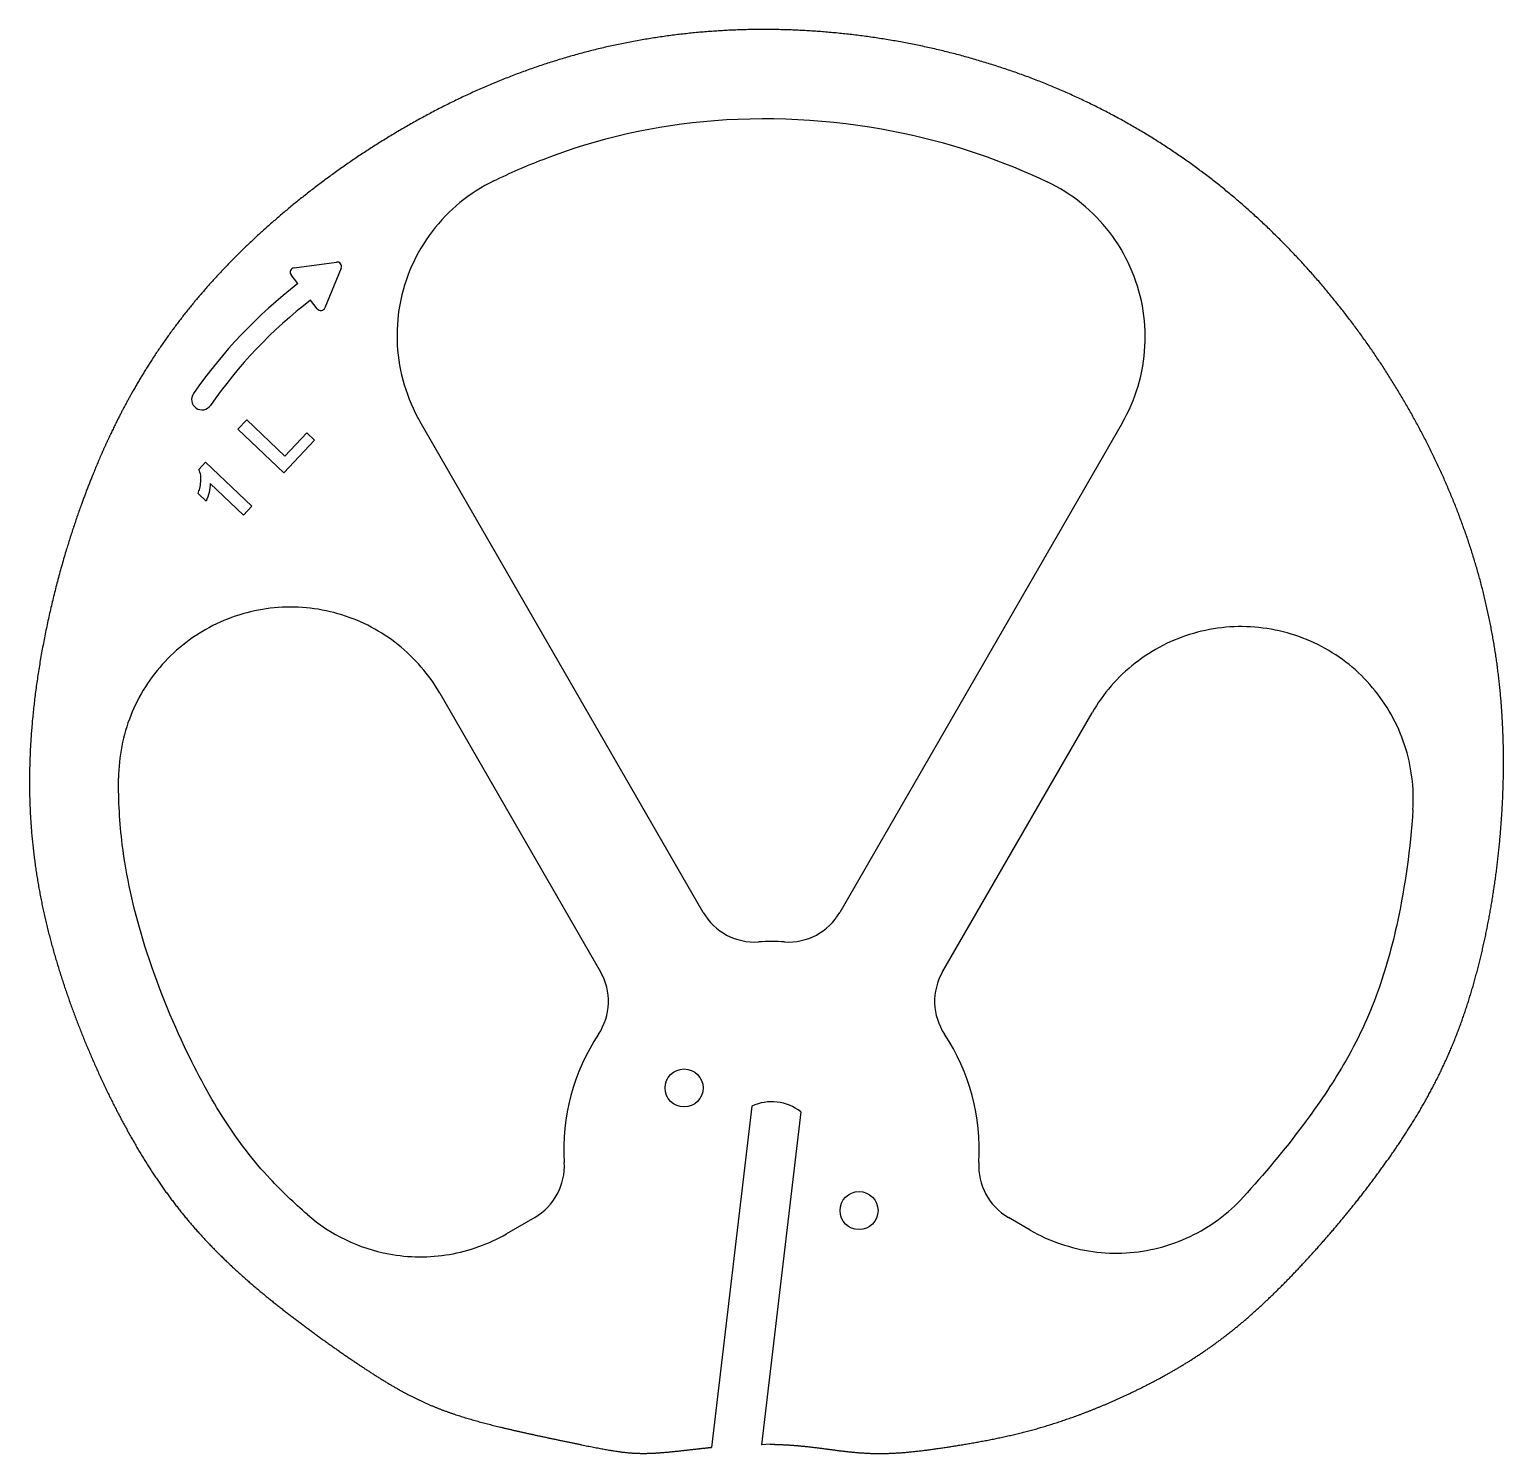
# Model space of a CAD drawing. Extents: x 291 to 539, y 81 to 321.
import ezdxf

# ---------------------------------------------------------------- set-up
doc = ezdxf.new("R2010")
doc.units = 0
doc.header["$LTSCALE"] = 12.7
doc.layers.add('VISIBLE', color=7, linetype='CONTINUOUS')

msp = doc.modelspace()

# ---------------------------------------------------------------- linework, layer by layer
at = {"layer": 'VISIBLE'}
for p, q in [((335.21, 280.52), (342.36, 281.48)), ((335.85, 277.84), (334.71, 279.31)), ((343.15, 280.45), (340.41, 273.78)), ((339.12, 273.6), (337.99, 275.07)), ((325.74, 253.31), (327.24, 254.88)), ((327.24, 254.88), (333.65, 248.79)), ((404.16, 171.93), (356.44, 254.58)), ((474.72, 254.33), (427.15, 171.93)), ((333.46, 245.97), (325.74, 253.31)), ((338.67, 251.45), (333.46, 245.97)), ((333.65, 248.79), (337.36, 252.7)), ((337.36, 252.7), (338.67, 251.45)), ((319.16, 246.56), (320.31, 247.77)), ((320.31, 247.77), (328.12, 240.35)), ((326.7, 238.85), (321.08, 244.2)), ((320.38, 241.19), (319.03, 242.48)), ((328.12, 240.35), (326.7, 238.85)), ((359.75, 208.86), (386.84, 161.93)), ((444.47, 161.93), (469.66, 205.56)), ((412.34, 139.3), (405.56, 81.81)), ((420.58, 138.33), (413.97, 82.26)), ((375.75, 120.53), (371, 117.78)), ((459.23, 118.41), (455.57, 120.53)), ((415.45, 82.33), (413.97, 82.26))]:
    msp.add_line(p, q, dxfattribs=at)
for centre in [(400.92, 142.35), (430.4, 121.69)]:
    msp.add_circle(centre, 3.2, dxfattribs=at)
for centre, radius, start, end in [((342.46, 280.74), 0.75, 337.6733, 97.6733), ((335.31, 279.77), 0.75, 97.6733, 217.6733), ((386.88, 211.75), 83.5, 127.6733, 145.2639), ((386.88, 211.75), 80, 127.6733, 145.2639), ((339.72, 274.06), 0.75, 217.6733, 337.6733), ((319.7, 258.33), 1.75, 145.2639, 325.2639), ((412.82, 176.93), 10, 210, 273.6122), ((418.49, 176.93), 10, 266.3878, 330), ((415.66, 132.02), 35, 86.3878, 93.6122), ((378.18, 156.93), 10, 326.3878, 30), ((453.13, 156.93), 10, 150, 213.6122), ((415.66, 132.02), 35, 146.3878, 183.6122), ((415.66, 132.02), 35, 356.3878, 33.6122), ((415.66, 132.02), 8, 52.0273, 114.5241), ((370.75, 129.19), 10, 300, 3.6122), ((460.57, 129.19), 10, 176.3878, 240)]:
    msp.add_arc(centre, radius, start, end, dxfattribs=at)
for points, degree, knots in [([(415.45, 82.33), (415.71, 82.33), (416.97, 82.3), (419.16, 82.21), (422.16, 81.93), (425.76, 81.42), (429.72, 80.89), (433.62, 80.68), (437.6, 80.85), (441.71, 81.31), (445.95, 81.93), (450.32, 82.66), (454.84, 83.54), (459.54, 84.66), (464.38, 86.12), (469.28, 87.9), (474.13, 89.95), (478.79, 92.19), (483.18, 94.55), (487.32, 97.07), (491.32, 99.86), (495.32, 103.06), (499.44, 106.79), (503.74, 111.1), (508.16, 115.91), (512.58, 121.09), (516.84, 126.49), (520.79, 131.97), (524.33, 137.43), (527.4, 142.89), (530.02, 148.43), (532.25, 154.16), (534.14, 160.19), (535.74, 166.6), (537.06, 173.39), (538.08, 180.53), (538.76, 187.93), (539.08, 195.47), (538.97, 203.05), (538.4, 210.58), (537.36, 218), (535.84, 225.27), (533.85, 232.39), (531.41, 239.35), (528.55, 246.17), (525.27, 252.83), (521.61, 259.33), (517.59, 265.65), (513.21, 271.77), (508.48, 277.65), (503.43, 283.26), (498.05, 288.57), (492.35, 293.55), (486.33, 298.17), (480, 302.41), (473.35, 306.26), (466.41, 309.68), (459.19, 312.67), (451.74, 315.2), (444.08, 317.28), (436.28, 318.88), (428.37, 320), (420.42, 320.63), (412.47, 320.77), (404.56, 320.39), (396.72, 319.5), (388.98, 318.09), (381.36, 316.16), (373.89, 313.71), (366.59, 310.77), (359.5, 307.37), (352.64, 303.57), (346.07, 299.42), (339.83, 295), (333.95, 290.35), (328.46, 285.51), (323.37, 280.49), (318.69, 275.26), (314.39, 269.78), (310.45, 263.98), (307.57, 259.04), (305.56, 255.15), (304.28, 252.47), (303.66, 251.12)], 5, [0.3478486, 0.3478486, 0.3478486, 0.3478486, 0.3478486, 0.3478486, 0.35, 0.3583333, 0.3666667, 0.375, 0.3833333, 0.3916667, 0.4, 0.4083333, 0.4166667, 0.425, 0.4333333, 0.4416667, 0.45, 0.4583333, 0.4666667, 0.475, 0.4833333, 0.4916667, 0.5, 0.5083333, 0.5166667, 0.525, 0.5333333, 0.5416667, 0.55, 0.5583333, 0.5666667, 0.575, 0.5833333, 0.5916667, 0.6, 0.6083333, 0.6166667, 0.625, 0.6333333, 0.6416667, 0.65, 0.6583333, 0.6666667, 0.675, 0.6833333, 0.6916667, 0.7, 0.7083333, 0.7166667, 0.725, 0.7333333, 0.7416667, 0.75, 0.7583333, 0.7666667, 0.775, 0.7833333, 0.7916667, 0.8, 0.8083333, 0.8166667, 0.825, 0.8333333, 0.8416667, 0.85, 0.8583333, 0.8666667, 0.875, 0.8833333, 0.8916667, 0.9, 0.9083333, 0.9166667, 0.925, 0.9333333, 0.9416667, 0.95, 0.9583333, 0.9666667, 0.975, 0.9833333, 0.9916667, 1, 1, 1, 1, 1, 1]), ([(368.88, 295.16), (371.6, 296.49), (374.37, 297.7), (377.17, 298.78), (386.44, 302.37), (396.1, 304.56), (406.06, 305.34), (416.64, 306.15), (427.6, 305.38), (438.14, 303.12), (446.55, 301.31), (454.64, 298.57), (462.11, 294.99)], 3, [-0.9050444, -0.9050444, -0.9050444, -0.9050444, -0.8941232, -0.8941232, -0.8941232, -0.8579847, -0.8579847, -0.8579847, -0.81963, -0.81963, -0.81963, -0.7890056, -0.7890056, -0.7890056, -0.7890056]), ([(368.88, 295.16), (366.84, 294.17), (364.91, 292.94), (363.16, 291.5), (359.66, 288.63), (356.84, 284.91), (355.01, 280.77), (353.19, 276.62), (352.35, 272.03), (352.6, 267.5), (352.85, 262.98), (354.18, 258.51), (356.44, 254.58)], 3, [0, 0, 0, 0, 0.681935, 0.681935, 0.681935, 2.045804, 2.045804, 2.045804, 3.409674, 3.409674, 3.409674, 4.773543, 4.773543, 4.773543, 4.773543]), ([(474.72, 254.33), (475.86, 256.3), (476.77, 258.41), (477.42, 260.59), (478.71, 264.95), (478.96, 269.63), (478.13, 274.1), (477.3, 278.58), (475.4, 282.86), (472.63, 286.47), (469.86, 290.08), (466.22, 293.03), (462.11, 294.99)], 3, [0, 0, 0, 0, 0.684734, 0.684734, 0.684734, 2.054203, 2.054203, 2.054203, 3.423672, 3.423672, 3.423672, 4.793141, 4.793141, 4.793141, 4.793141]), ([(303.66, 251.12), (303.03, 249.76), (301.82, 247.01), (300.09, 242.76), (297.97, 236.9), (295.68, 229.32), (293.77, 221.62), (292.27, 213.92), (291.21, 206.32), (290.63, 198.91), (290.53, 191.71), (290.92, 184.71), (291.79, 177.88), (293.1, 171.18), (294.83, 164.57), (296.91, 158.04), (299.3, 151.65), (301.93, 145.45), (304.75, 139.52), (307.73, 133.93), (310.88, 128.69), (314.24, 123.81), (317.89, 119.24), (321.91, 114.9), (326.3, 110.74), (331.04, 106.75), (335.94, 102.94), (340.79, 99.4), (345.38, 96.21), (349.6, 93.43), (353.52, 91.09), (357.44, 89.13), (361.7, 87.47), (366.57, 86.02), (371.98, 84.71), (377.49, 83.52), (382.59, 82.46), (386.87, 81.58), (390.33, 80.96), (393.49, 80.7), (396.9, 80.84), (400.19, 81.21), (402.9, 81.53), (404.72, 81.73), (405.56, 81.81)], 5, [0, 0, 0, 0, 0, 0, 0.0083333, 0.0166667, 0.025, 0.0333333, 0.0416667, 0.05, 0.0583333, 0.0666667, 0.075, 0.0833333, 0.0916667, 0.1, 0.1083333, 0.1166667, 0.125, 0.1333333, 0.1416667, 0.15, 0.1583333, 0.1666667, 0.175, 0.1833333, 0.1916667, 0.2, 0.2083333, 0.2166667, 0.225, 0.2333333, 0.2416667, 0.25, 0.2583333, 0.2666667, 0.275, 0.2833333, 0.2916667, 0.3, 0.3083333, 0.3166667, 0.325, 0.331864, 0.331864, 0.331864, 0.331864, 0.331864, 0.331864]), ([(319.51, 244.44), (319.53, 244.82), (319.56, 245.55), (319.29, 246.23), (319.16, 246.56)], 3, [0, 0, 0, 0, 0.1127081, 0.2174206, 0.2174206, 0.2174206, 0.2174206]), ([(319.03, 242.48), (319.14, 242.77), (319.39, 243.4), (319.46, 244.07), (319.51, 244.44)], 3, [0, 0, 0, 0, 0.0923101, 0.2023129, 0.2023129, 0.2023129, 0.2023129]), ([(321.08, 244.2), (321.05, 243.68), (320.98, 242.64), (320.58, 241.68), (320.38, 241.19)], 3, [0, 0, 0, 0, 0.1533329, 0.3101167, 0.3101167, 0.3101167, 0.3101167]), ([(359.75, 208.86), (357.95, 211.98), (355.55, 214.76), (352.74, 217.01), (349.92, 219.26), (346.68, 220.98), (343.24, 222.05), (339.79, 223.12), (336.15, 223.54), (332.55, 223.28), (328.96, 223.02), (325.41, 222.09), (322.16, 220.54), (318.9, 218.98), (315.94, 216.82), (313.47, 214.19), (311.01, 211.56), (309.04, 208.46), (307.7, 205.11), (306.37, 201.76), (305.66, 198.16), (305.64, 194.56)], 3, [0, 0, 0, 0, 1.08489, 1.08489, 1.08489, 2.16978, 2.16978, 2.16978, 3.254669, 3.254669, 3.254669, 4.339559, 4.339559, 4.339559, 5.424449, 5.424449, 5.424449, 6.509339, 6.509339, 6.509339, 7.594228, 7.594228, 7.594228, 7.594228]), ([(523.72, 189.18), (523.96, 192.88), (523.48, 196.62), (522.32, 200.14), (521.16, 203.66), (519.32, 206.95), (516.93, 209.78), (514.54, 212.61), (511.6, 214.98), (508.32, 216.71), (505.05, 218.44), (501.43, 219.53), (497.75, 219.91), (494.06, 220.29), (490.3, 219.96), (486.75, 218.93), (483.19, 217.9), (479.83, 216.19), (476.91, 213.9), (473.99, 211.62), (471.52, 208.77), (469.66, 205.56)], 3, [0, 0, 0, 0, 1.114879, 1.114879, 1.114879, 2.229759, 2.229759, 2.229759, 3.344638, 3.344638, 3.344638, 4.459517, 4.459517, 4.459517, 5.574397, 5.574397, 5.574397, 6.689276, 6.689276, 6.689276, 7.804155, 7.804155, 7.804155, 7.804155]), ([(337.46, 121.02), (335.18, 123.01), (333.09, 125), (331.2, 127.02), (328.35, 130.08), (325.9, 133.24), (323.54, 136.91), (321.19, 140.56), (318.91, 144.74), (316.75, 149.3), (314.06, 155), (311.6, 161.22), (309.73, 167.4), (308.11, 172.73), (306.94, 178.01), (306.27, 183.37), (305.83, 187.01), (305.61, 190.71), (305.64, 194.56)], 3, [-0.1855668, -0.1855668, -0.1855668, -0.1855668, -0.1714295, -0.1714295, -0.1714295, -0.1500008, -0.1500008, -0.1500008, -0.1286556, -0.1286556, -0.1286556, -0.1019672, -0.1019672, -0.1019672, -0.0788968, -0.0788968, -0.0788968, -0.0632845, -0.0632845, -0.0632845, -0.0632845]), ([(523.72, 189.18), (523.29, 182.68), (522.39, 176.31), (521.17, 170.6), (520.22, 166.18), (519.09, 162.18), (517.77, 158.51), (516.23, 154.24), (514.4, 150.36), (512.04, 146.3), (510.13, 143.03), (507.85, 139.64), (505.27, 136.18), (502.12, 131.97), (498.57, 127.71), (495.14, 123.96)], 3, [-0.6252725, -0.6252725, -0.6252725, -0.6252725, -0.6009596, -0.6009596, -0.6009596, -0.5821719, -0.5821719, -0.5821719, -0.5603324, -0.5603324, -0.5603324, -0.5427444, -0.5427444, -0.5427444, -0.5213142, -0.5213142, -0.5213142, -0.5213142]), ([(459.23, 118.41), (462.47, 116.54), (466.08, 115.31), (469.78, 114.8), (471.63, 114.54), (473.51, 114.46), (475.38, 114.57), (479.11, 114.78), (482.8, 115.72), (486.18, 117.33), (489.55, 118.93), (492.62, 121.2), (495.14, 123.96)], 3, [0, 0, 0, 0, 1.124545, 1.124545, 1.124545, 1.686817, 1.686817, 1.686817, 2.811362, 2.811362, 2.811362, 3.935907, 3.935907, 3.935907, 3.935907]), ([(337.46, 121.02), (341.34, 117.65), (346.12, 115.34), (351.17, 114.39), (354.53, 113.76), (358.01, 113.74), (361.39, 114.32), (364.76, 114.89), (368.03, 116.07), (371, 117.78)], 3, [0, 0, 0, 0, 1.544154, 1.544154, 1.544154, 2.57359, 2.57359, 2.57359, 3.603026, 3.603026, 3.603026, 3.603026])]:
    msp.add_open_spline(points, degree=degree, knots=knots, dxfattribs=at)

doc.saveas('drawing.dxf')
